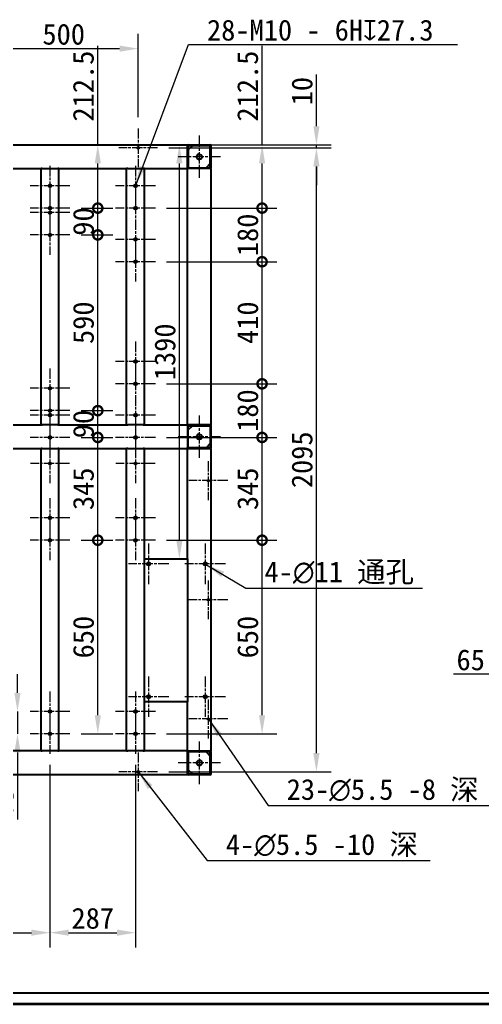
# Model space of a CAD drawing. Header units: millimetres. Extents: x 150 to 14713, y 137 to 10363.
# Drawn here: x 8262 to 9814, y 137 to 3443 of the extents above; entities that cross this region are included whole.
import ezdxf

# ---------------------------------------------------------------- set-up
doc = ezdxf.new("R2010")
doc.units = ezdxf.units.MM
doc.header["$LTSCALE"] = 25
doc.linetypes.add('CHAIN', pattern=[0.3543, 0.2362, -0.0295, 0.0591, -0.0295])
for name, color, linetype, lineweight, true_color in [('中心标记 (ISO)', 1, 'CHAIN', 18, 0xff0000), ('尺寸 (ISO)', 7, 'Continuous', 18, 0x008000), ('符号 (ISO)', 7, 'Continuous', 18, 0x008000)]:
    doc.layers.add(name, color=color, linetype=linetype, lineweight=lineweight, true_color=true_color)
for name, color, linetype, lineweight in [('可见 (ISO)', 7, 'Continuous', 25), ('可见窄的 (ISO)', 7, 'Continuous', 18), ('图框 (ISO)', 7, 'Continuous', 35)]:
    doc.layers.add(name, color=color, linetype=linetype, lineweight=lineweight)
doc.styles.add('文本样式74', font='SimSun.ttf')
doc.styles.add('最新国标', font='simfang.ttf')
doc.dimstyles.new('默认 (GB)', dxfattribs={"dimscale": 25, "dimtxt": 2.8, "dimasz": 2.5, "dimexe": 2, "dimexo": 1.5, "dimgap": 0.5, "dimtad": 1, "dimtoh": 1, "dimdsep": 46, "dimtxsty": '最新国标', "dimcen": 0.09, "dimdle": 10, "dimclrd": 256, "dimclre": 256, "dimclrt": 256, "dimaunit": 1, "dimadec": 3, "dimazin": 2, "dimtfac": 0.535714, "dimtdec": 3, "dimtmove": 0, "dimatfit": 3, "dimfxl": 0, "dimtolj": 1, "dimlwd": -1, "dimlwe": -1, "dimarcsym": 0})
doc.dimstyles.new('默认 (GB)$7', dxfattribs={"dimscale": 25, "dimtxt": 2.8, "dimasz": 2.5, "dimexe": 2, "dimexo": 1.5, "dimgap": 0.5, "dimtad": 1, "dimtoh": 1, "dimdsep": 46, "dimtxsty": '最新国标', "dimcen": 0.09, "dimdle": 10, "dimclrd": 256, "dimclre": 256, "dimclrt": 256, "dimaunit": 1, "dimadec": 3, "dimazin": 2, "dimtfac": 0.535714, "dimtdec": 3, "dimtmove": 0, "dimatfit": 3, "dimfxl": 0, "dimtolj": 1, "dimlwd": -1, "dimlwe": -1, "dimarcsym": 0})

# ---------------------------------------------------------------- blocks, each defined once
blk = doc.blocks.new('图框 最新国标')
at = {"layer": '图框 (ISO)', "color": 7, "linetype": 'Continuous', "lineweight": 25}
for q in [(6, 7), (18, 7)]:
    blk.add_line((587, 7), q, dxfattribs=at)
at = {"layer": '图框 (ISO)'}
blk.add_line((588.5, 5.5), (6, 5.5), dxfattribs=at)
at = {"layer": '图框 (ISO)', "style": '文本样式74'}
blk.add_attdef('零件代号_001', (44.45, 410.25), '', height=2.5, rotation=180, dxfattribs=at)
blk = doc.blocks.new('*D140')
at = {"layer": 'Defpoints', "color": 0, "transparency": 16777216}
for p in [(8724.9, 3013.2), (9257.6, 3013.2), (8724.9, 918.2)]:
    blk.add_point(p, dxfattribs=at)
at = {"layer": '尺寸 (ISO)', "color": 116, "true_color": 0x00803f, "transparency": 16777216}
for p, q in [((8762.4, 3013.2), (9307.6, 3013.2)), ((9257.6, 980.7), (9257.6, 2950.7)), ((8762.4, 918.2), (9307.6, 918.2))]:
    blk.add_line(p, q, dxfattribs=at)
for points in [[(9247.2, 2950.7), (9268.1, 2950.7), (9257.6, 3013.2)], [(9247.2, 980.7), (9268.1, 980.7), (9257.6, 918.2)]]:
    blk.add_solid(points, dxfattribs=at)
at = {"layer": '尺寸 (ISO)', "transparency": 16777216, "insert": (9209.7, 1965.7), "char_height": 70, "attachment_point": 5, "rotation": 90, "style": '最新国标'}
blk.add_mtext('\\A1;2095', dxfattribs=at)
blk = doc.blocks.new('*D156')
at = {"layer": 'Defpoints', "color": 0, "transparency": 16777216}
for p in [(8724.9, 3013.2), (8824.7, 3023.2), (9257.6, 3023.2)]:
    blk.add_point(p, dxfattribs=at)
at = {"layer": '尺寸 (ISO)', "color": 116, "true_color": 0x00803f, "transparency": 16777216}
for p, q in [((9257.6, 3085.7), (9257.6, 3258.8)), ((8762.4, 3013.2), (9307.6, 3013.2)), ((8862.2, 3023.2), (9307.6, 3023.2)), ((9257.6, 3013.2), (9257.6, 3023.2)), ((9257.6, 2950.7), (9257.6, 2888.2))]:
    blk.add_line(p, q, dxfattribs=at)
for points in [[(9247.2, 3085.7), (9268.1, 3085.7), (9257.6, 3023.2)], [(9247.2, 2950.7), (9268.1, 2950.7), (9257.6, 3013.2)]]:
    blk.add_solid(points, dxfattribs=at)
at = {"layer": '尺寸 (ISO)', "transparency": 16777216, "insert": (9209.7, 3203.5), "char_height": 70, "attachment_point": 5, "rotation": 90, "style": '最新国标'}
blk.add_mtext('\\A1;10', dxfattribs=at)
blk = doc.blocks.new('_DotSmall')
at = {"color": 0, "linetype": 'ByBlock', "const_width": 0.5}
blk.add_lwpolyline([(-0.0625, 0, 1), (0.0625, 0, 1)], format="xyb", close=True, dxfattribs=at)
blk = doc.blocks.new('*D160')
at = {"layer": 'Defpoints', "color": 0, "transparency": 16777216}
for p in [(8659.7, 3346.2), (8159.7, 3078.4), (8659.7, 3078.4)]:
    blk.add_point(p, dxfattribs=at)
at = {"layer": '尺寸 (ISO)', "color": 116, "true_color": 0x00803f, "transparency": 16777216}
for p, q in [((8159.7, 3115.9), (8159.7, 3396.2)), ((8659.7, 3115.9), (8659.7, 3396.2)), ((8159.7, 3346.2), (8597.2, 3346.2))]:
    blk.add_line(p, q, dxfattribs=at)
blk.add_solid([(8597.2, 3356.6), (8597.2, 3335.8), (8659.7, 3346.2)], dxfattribs=at)
at = {"layer": '尺寸 (ISO)', "color": 116, "true_color": 0x00803f, "transparency": 16777216, "xscale": 62.5, "yscale": 62.5, "zscale": 62.5, "rotation": 180}
blk.add_blockref('_DotSmall', (8159.7, 3346.2), dxfattribs=at)
at = {"layer": '尺寸 (ISO)', "transparency": 16777216, "insert": (8409.7, 3394.1), "char_height": 70, "attachment_point": 5, "style": '最新国标'}
blk.add_mtext('\\A1;500', dxfattribs=at)
blk = doc.blocks.new('*D161')
at = {"layer": 'Defpoints', "color": 0, "transparency": 16777216}
for p in [(7044.7, 988.2), (8363.7, 979), (8363.7, 378)]:
    blk.add_point(p, dxfattribs=at)
at = {"layer": '尺寸 (ISO)', "color": 116, "true_color": 0x00803f, "transparency": 16777216}
for p, q in [((7044.7, 950.7), (7044.7, 328)), ((8363.7, 941.5), (8363.7, 328)), ((7107.2, 378), (8301.2, 378))]:
    blk.add_line(p, q, dxfattribs=at)
for points in [[(7107.2, 388.5), (7107.2, 367.6), (7044.7, 378)], [(8301.2, 388.5), (8301.2, 367.6), (8363.7, 378)]]:
    blk.add_solid(points, dxfattribs=at)
at = {"layer": '尺寸 (ISO)', "transparency": 16777216, "insert": (7704.2, 425.9), "char_height": 70, "attachment_point": 5, "style": '最新国标'}
blk.add_mtext('\\A1;1319', dxfattribs=at)
blk = doc.blocks.new('*D162')
at = {"layer": 'Defpoints', "color": 0, "transparency": 16777216}
for p in [(8363.7, 979), (8650.7, 979), (8650.7, 378)]:
    blk.add_point(p, dxfattribs=at)
at = {"layer": '尺寸 (ISO)', "color": 116, "true_color": 0x00803f, "transparency": 16777216}
for p, q in [((8363.7, 941.5), (8363.7, 328)), ((8650.7, 941.5), (8650.7, 328)), ((8426.2, 378), (8588.2, 378))]:
    blk.add_line(p, q, dxfattribs=at)
for points in [[(8426.2, 388.5), (8426.2, 367.6), (8363.7, 378)], [(8588.2, 388.5), (8588.2, 367.6), (8650.7, 378)]]:
    blk.add_solid(points, dxfattribs=at)
at = {"layer": '尺寸 (ISO)', "transparency": 16777216, "insert": (8507.2, 425.9), "char_height": 70, "attachment_point": 5, "style": '最新国标'}
blk.add_mtext('\\A1;287', dxfattribs=at)
blk = doc.blocks.new('*D163')
at = {"layer": 'Defpoints', "color": 0, "transparency": 16777216}
for p in [(8717.4, 1695.7), (9075.3, 1695.7), (8717.4, 1045.7)]:
    blk.add_point(p, dxfattribs=at)
at = {"layer": '尺寸 (ISO)', "color": 116, "true_color": 0x00803f, "transparency": 16777216}
for p, q in [((8754.9, 1695.7), (9125.3, 1695.7)), ((9075.3, 1108.2), (9075.3, 1695.7)), ((8754.9, 1045.7), (9125.3, 1045.7))]:
    blk.add_line(p, q, dxfattribs=at)
blk.add_solid([(9064.9, 1108.2), (9085.8, 1108.2), (9075.3, 1045.7)], dxfattribs=at)
at = {"layer": '尺寸 (ISO)', "color": 116, "true_color": 0x00803f, "transparency": 16777216, "xscale": 62.5, "yscale": 62.5, "zscale": 62.5, "rotation": 90}
blk.add_blockref('_DotSmall', (9075.3, 1695.7), dxfattribs=at)
at = {"layer": '尺寸 (ISO)', "transparency": 16777216, "insert": (9027.4, 1370.4), "char_height": 70, "attachment_point": 5, "rotation": 90, "style": '最新国标'}
blk.add_mtext('\\A1;650', dxfattribs=at)
blk = doc.blocks.new('*D164')
at = {"layer": 'Defpoints', "color": 0, "transparency": 16777216}
for p in [(8824.7, 3023.2), (9075.3, 3023.2), (8717.4, 2810.7)]:
    blk.add_point(p, dxfattribs=at)
at = {"layer": '尺寸 (ISO)', "color": 116, "true_color": 0x00803f, "transparency": 16777216}
for p, q in [((9075.3, 3023.2), (9075.3, 3355.1)), ((8862.2, 3023.2), (9125.3, 3023.2)), ((9075.3, 2810.7), (9075.3, 2960.7)), ((8754.9, 2810.7), (9125.3, 2810.7))]:
    blk.add_line(p, q, dxfattribs=at)
blk.add_solid([(9064.9, 2960.7), (9085.8, 2960.7), (9075.3, 3023.2)], dxfattribs=at)
at = {"layer": '尺寸 (ISO)', "color": 116, "true_color": 0x00803f, "transparency": 16777216, "xscale": 62.5, "yscale": 62.5, "zscale": 62.5, "rotation": 270}
blk.add_blockref('_DotSmall', (9075.3, 2810.7), dxfattribs=at)
at = {"layer": '尺寸 (ISO)', "transparency": 16777216, "insert": (9027.2, 3220.4), "char_height": 70, "attachment_point": 5, "rotation": 90, "style": '最新国标'}
blk.add_mtext('\\A1;212.5', dxfattribs=at)
blk = doc.blocks.new('*D165')
at = {"layer": 'Defpoints', "color": 0, "transparency": 16777216}
for p in [(8717.4, 2810.7), (9075.3, 2810.7), (8717.4, 2630.7)]:
    blk.add_point(p, dxfattribs=at)
at = {"layer": '尺寸 (ISO)', "color": 116, "true_color": 0x00803f, "transparency": 16777216}
for p, q in [((8754.9, 2810.7), (9125.3, 2810.7)), ((9075.3, 2630.7), (9075.3, 2810.7)), ((8754.9, 2630.7), (9125.3, 2630.7))]:
    blk.add_line(p, q, dxfattribs=at)
at = {"layer": '尺寸 (ISO)', "color": 116, "true_color": 0x00803f, "transparency": 16777216, "xscale": 62.5, "yscale": 62.5, "zscale": 62.5}
for p, rotation in [((9075.3, 2810.7), 270), ((9075.3, 2630.7), 90)]:
    blk.add_blockref('_DotSmall', p, dxfattribs=dict(at, rotation=rotation))
at = {"layer": '尺寸 (ISO)', "transparency": 16777216, "insert": (9027.4, 2720.9), "char_height": 70, "attachment_point": 5, "rotation": 90, "style": '最新国标'}
blk.add_mtext('\\A1;180', dxfattribs=at)
blk = doc.blocks.new('*D166')
at = {"layer": 'Defpoints', "color": 0, "transparency": 16777216}
for p in [(8717.4, 2630.7), (9075.3, 2630.7), (8717.4, 2220.7)]:
    blk.add_point(p, dxfattribs=at)
at = {"layer": '尺寸 (ISO)', "color": 116, "true_color": 0x00803f, "transparency": 16777216}
for p, q in [((8754.9, 2630.7), (9125.3, 2630.7)), ((9075.3, 2220.7), (9075.3, 2630.7)), ((8754.9, 2220.7), (9125.3, 2220.7))]:
    blk.add_line(p, q, dxfattribs=at)
at = {"layer": '尺寸 (ISO)', "color": 116, "true_color": 0x00803f, "transparency": 16777216, "xscale": 62.5, "yscale": 62.5, "zscale": 62.5}
for p, rotation in [((9075.3, 2630.7), 90), ((9075.3, 2220.7), 270)]:
    blk.add_blockref('_DotSmall', p, dxfattribs=dict(at, rotation=rotation))
at = {"layer": '尺寸 (ISO)', "transparency": 16777216, "insert": (9027.4, 2425.9), "char_height": 70, "attachment_point": 5, "rotation": 90, "style": '最新国标'}
blk.add_mtext('\\A1;410', dxfattribs=at)
blk = doc.blocks.new('*D167')
at = {"layer": 'Defpoints', "color": 0, "transparency": 16777216}
for p in [(8717.4, 2220.7), (9075.3, 2220.7), (8717.4, 2040.7)]:
    blk.add_point(p, dxfattribs=at)
at = {"layer": '尺寸 (ISO)', "color": 116, "true_color": 0x00803f, "transparency": 16777216}
for p, q in [((8754.9, 2220.7), (9125.3, 2220.7)), ((9075.3, 2040.7), (9075.3, 2220.7)), ((8754.9, 2040.7), (9125.3, 2040.7))]:
    blk.add_line(p, q, dxfattribs=at)
at = {"layer": '尺寸 (ISO)', "color": 116, "true_color": 0x00803f, "transparency": 16777216, "xscale": 62.5, "yscale": 62.5, "zscale": 62.5}
for p, rotation in [((9075.3, 2220.7), 270), ((9075.3, 2040.7), 90)]:
    blk.add_blockref('_DotSmall', p, dxfattribs=dict(at, rotation=rotation))
at = {"layer": '尺寸 (ISO)', "transparency": 16777216, "insert": (9027.4, 2130.9), "char_height": 70, "attachment_point": 5, "rotation": 90, "style": '最新国标'}
blk.add_mtext('\\A1;180', dxfattribs=at)
blk = doc.blocks.new('*D168')
at = {"layer": 'Defpoints', "color": 0, "transparency": 16777216}
for p in [(8717.4, 2040.7), (9075.3, 2040.7), (8717.4, 1695.7)]:
    blk.add_point(p, dxfattribs=at)
at = {"layer": '尺寸 (ISO)', "color": 116, "true_color": 0x00803f, "transparency": 16777216}
for p, q in [((8754.9, 2040.7), (9125.3, 2040.7)), ((9075.3, 1695.7), (9075.3, 2040.7)), ((8754.9, 1695.7), (9125.3, 1695.7))]:
    blk.add_line(p, q, dxfattribs=at)
at = {"layer": '尺寸 (ISO)', "color": 116, "true_color": 0x00803f, "transparency": 16777216, "xscale": 62.5, "yscale": 62.5, "zscale": 62.5}
for p, rotation in [((9075.3, 2040.7), 90), ((9075.3, 1695.7), 270)]:
    blk.add_blockref('_DotSmall', p, dxfattribs=dict(at, rotation=rotation))
at = {"layer": '尺寸 (ISO)', "transparency": 16777216, "insert": (9027.4, 1868.4), "char_height": 70, "attachment_point": 5, "rotation": 90, "style": '最新国标'}
blk.add_mtext('\\A1;345', dxfattribs=at)
blk = doc.blocks.new('*D169')
at = {"layer": 'Defpoints', "color": 0, "transparency": 16777216}
for p in [(8797.7, 3023.2), (8797.7, 3023.2), (8797.7, 1633.2)]:
    blk.add_point(p, dxfattribs=at)
at = {"layer": '尺寸 (ISO)', "color": 116, "true_color": 0x00803f, "transparency": 16777216}
blk.add_line((8797.7, 1695.7), (8797.7, 2960.7), dxfattribs=at)
for points in [[(8787.3, 2960.7), (8808.1, 2960.7), (8797.7, 3023.2)], [(8787.3, 1695.7), (8808.1, 1695.7), (8797.7, 1633.2)]]:
    blk.add_solid(points, dxfattribs=at)
at = {"layer": '尺寸 (ISO)', "transparency": 16777216, "insert": (8749.8, 2328.2), "char_height": 70, "attachment_point": 5, "rotation": 90, "style": '最新国标'}
blk.add_mtext('\\A1;1390', dxfattribs=at)
blk = doc.blocks.new('*D170')
at = {"layer": 'Defpoints', "color": 0, "transparency": 16777216}
for p in [(8430.4, 1695.7), (8524.1, 1695.7), (8430.4, 1045.7)]:
    blk.add_point(p, dxfattribs=at)
at = {"layer": '尺寸 (ISO)', "color": 116, "true_color": 0x00803f, "transparency": 16777216}
for p, q in [((8467.9, 1695.7), (8574.1, 1695.7)), ((8524.1, 1108.2), (8524.1, 1695.7)), ((8467.9, 1045.7), (8574.1, 1045.7))]:
    blk.add_line(p, q, dxfattribs=at)
blk.add_solid([(8513.7, 1108.2), (8534.5, 1108.2), (8524.1, 1045.7)], dxfattribs=at)
at = {"layer": '尺寸 (ISO)', "color": 116, "true_color": 0x00803f, "transparency": 16777216, "xscale": 62.5, "yscale": 62.5, "zscale": 62.5, "rotation": 90}
blk.add_blockref('_DotSmall', (8524.1, 1695.7), dxfattribs=at)
at = {"layer": '尺寸 (ISO)', "transparency": 16777216, "insert": (8476.2, 1370.4), "char_height": 70, "attachment_point": 5, "rotation": 90, "style": '最新国标'}
blk.add_mtext('\\A1;650', dxfattribs=at)
blk = doc.blocks.new('*D171')
at = {"layer": 'Defpoints', "color": 0, "transparency": 16777216}
for p in [(8524.1, 3023.2), (8824.7, 3023.2), (8430.4, 2810.7)]:
    blk.add_point(p, dxfattribs=at)
at = {"layer": '尺寸 (ISO)', "color": 116, "true_color": 0x00803f, "transparency": 16777216}
for p, q in [((8524.1, 3023.2), (8524.1, 3355.1)), ((8524.1, 2810.7), (8524.1, 2960.7)), ((8467.9, 2810.7), (8574.1, 2810.7))]:
    blk.add_line(p, q, dxfattribs=at)
blk.add_solid([(8513.7, 2960.7), (8534.5, 2960.7), (8524.1, 3023.2)], dxfattribs=at)
at = {"layer": '尺寸 (ISO)', "color": 116, "true_color": 0x00803f, "transparency": 16777216, "xscale": 62.5, "yscale": 62.5, "zscale": 62.5, "rotation": 270}
blk.add_blockref('_DotSmall', (8524.1, 2810.7), dxfattribs=at)
at = {"layer": '尺寸 (ISO)', "transparency": 16777216, "insert": (8476, 3220.4), "char_height": 70, "attachment_point": 5, "rotation": 90, "style": '最新国标'}
blk.add_mtext('\\A1;212.5', dxfattribs=at)
blk = doc.blocks.new('*D172')
at = {"layer": 'Defpoints', "color": 0, "transparency": 16777216}
for p in [(8430.4, 2810.7), (8524.1, 2810.7), (8430.4, 2720.7)]:
    blk.add_point(p, dxfattribs=at)
at = {"layer": '尺寸 (ISO)', "color": 116, "true_color": 0x00803f, "transparency": 16777216}
for p, q in [((8467.9, 2810.7), (8574.1, 2810.7)), ((8524.1, 2720.7), (8524.1, 2810.7)), ((8467.9, 2720.7), (8574.1, 2720.7))]:
    blk.add_line(p, q, dxfattribs=at)
at = {"layer": '尺寸 (ISO)', "color": 116, "true_color": 0x00803f, "transparency": 16777216, "xscale": 62.5, "yscale": 62.5, "zscale": 62.5}
for p, rotation in [((8524.1, 2810.7), 90), ((8524.1, 2720.7), 270)]:
    blk.add_blockref('_DotSmall', p, dxfattribs=dict(at, rotation=rotation))
at = {"layer": '尺寸 (ISO)', "transparency": 16777216, "insert": (8476.2, 2765.7), "char_height": 70, "attachment_point": 5, "rotation": 90, "style": '最新国标'}
blk.add_mtext('\\A1;90', dxfattribs=at)
blk = doc.blocks.new('*D173')
at = {"layer": 'Defpoints', "color": 0, "transparency": 16777216}
for p in [(8430.4, 2720.7), (8524.1, 2720.7), (8430.4, 2130.7)]:
    blk.add_point(p, dxfattribs=at)
at = {"layer": '尺寸 (ISO)', "color": 116, "true_color": 0x00803f, "transparency": 16777216}
for p, q in [((8467.9, 2720.7), (8574.1, 2720.7)), ((8524.1, 2130.7), (8524.1, 2720.7)), ((8467.9, 2130.7), (8574.1, 2130.7))]:
    blk.add_line(p, q, dxfattribs=at)
at = {"layer": '尺寸 (ISO)', "color": 116, "true_color": 0x00803f, "transparency": 16777216, "xscale": 62.5, "yscale": 62.5, "zscale": 62.5}
for p, rotation in [((8524.1, 2720.7), 90), ((8524.1, 2130.7), 270)]:
    blk.add_blockref('_DotSmall', p, dxfattribs=dict(at, rotation=rotation))
at = {"layer": '尺寸 (ISO)', "transparency": 16777216, "insert": (8476.2, 2425.9), "char_height": 70, "attachment_point": 5, "rotation": 90, "style": '最新国标'}
blk.add_mtext('\\A1;590', dxfattribs=at)
blk = doc.blocks.new('*D174')
at = {"layer": 'Defpoints', "color": 0, "transparency": 16777216}
for p in [(8430.4, 2130.7), (8524.1, 2130.7), (8430.4, 2040.7)]:
    blk.add_point(p, dxfattribs=at)
at = {"layer": '尺寸 (ISO)', "color": 116, "true_color": 0x00803f, "transparency": 16777216}
for p, q in [((8467.9, 2130.7), (8574.1, 2130.7)), ((8524.1, 2040.7), (8524.1, 2130.7)), ((8467.9, 2040.7), (8574.1, 2040.7))]:
    blk.add_line(p, q, dxfattribs=at)
at = {"layer": '尺寸 (ISO)', "color": 116, "true_color": 0x00803f, "transparency": 16777216, "xscale": 62.5, "yscale": 62.5, "zscale": 62.5}
for p, rotation in [((8524.1, 2130.7), 90), ((8524.1, 2040.7), 270)]:
    blk.add_blockref('_DotSmall', p, dxfattribs=dict(at, rotation=rotation))
at = {"layer": '尺寸 (ISO)', "transparency": 16777216, "insert": (8476.2, 2085.7), "char_height": 70, "attachment_point": 5, "rotation": 90, "style": '最新国标'}
blk.add_mtext('\\A1;90', dxfattribs=at)
blk = doc.blocks.new('*D175')
at = {"layer": 'Defpoints', "color": 0, "transparency": 16777216}
for p in [(8430.4, 2040.7), (8524.1, 2040.7), (8430.4, 1695.7)]:
    blk.add_point(p, dxfattribs=at)
at = {"layer": '尺寸 (ISO)', "color": 116, "true_color": 0x00803f, "transparency": 16777216}
for p, q in [((8467.9, 2040.7), (8574.1, 2040.7)), ((8524.1, 1695.7), (8524.1, 2040.7)), ((8467.9, 1695.7), (8574.1, 1695.7))]:
    blk.add_line(p, q, dxfattribs=at)
at = {"layer": '尺寸 (ISO)', "color": 116, "true_color": 0x00803f, "transparency": 16777216, "xscale": 62.5, "yscale": 62.5, "zscale": 62.5}
for p, rotation in [((8524.1, 2040.7), 90), ((8524.1, 1695.7), 270)]:
    blk.add_blockref('_DotSmall', p, dxfattribs=dict(at, rotation=rotation))
at = {"layer": '尺寸 (ISO)', "transparency": 16777216, "insert": (8476.2, 1868.4), "char_height": 70, "attachment_point": 5, "rotation": 90, "style": '最新国标'}
blk.add_mtext('\\A1;345', dxfattribs=at)
blk = doc.blocks.new('*D176')
at = {"layer": 'Defpoints', "color": 0, "transparency": 16777216}
for p in [(8363.7, 1120.7), (8254.6, 1045.7), (8363.7, 1045.7)]:
    blk.add_point(p, dxfattribs=at)
at = {"layer": '尺寸 (ISO)', "color": 116, "true_color": 0x00803f, "transparency": 16777216}
for p, q in [((8254.6, 1183.2), (8254.6, 1245.7)), ((8254.6, 1120.7), (8254.6, 1045.7)), ((8254.6, 983.2), (8254.6, 757.8))]:
    blk.add_line(p, q, dxfattribs=at)
for points in [[(8244.2, 1183.2), (8265, 1183.2), (8254.6, 1120.7)], [(8244.2, 983.2), (8265, 983.2), (8254.6, 1045.7)]]:
    blk.add_solid(points, dxfattribs=at)
at = {"layer": '尺寸 (ISO)', "transparency": 16777216, "insert": (8206.7, 815.1), "char_height": 70, "attachment_point": 5, "rotation": 90, "style": '最新国标'}
blk.add_mtext('\\A1;75', dxfattribs=at)
blk = doc.blocks.new('*D182')
at = {"layer": 'Defpoints', "color": 0, "transparency": 16777216}
for p in [(10023.4, 1639.7), (9958.4, 1540.2), (10023.4, 1245.7)]:
    blk.add_point(p, dxfattribs=at)
at = {"layer": '尺寸 (ISO)', "color": 116, "true_color": 0x00803f, "transparency": 16777216}
for p, q in [((10023.4, 1602.2), (10023.4, 1195.7)), ((9958.4, 1502.7), (9958.4, 1195.7)), ((9895.9, 1245.7), (9717.2, 1245.7)), ((10023.4, 1245.7), (9958.4, 1245.7)), ((10023.4, 1245.7), (10148.4, 1245.7))]:
    blk.add_line(p, q, dxfattribs=at)
blk.add_solid([(9895.9, 1256.1), (9895.9, 1235.3), (9958.4, 1245.7)], dxfattribs=at)
at = {"layer": '尺寸 (ISO)', "color": 116, "true_color": 0x00803f, "transparency": 16777216, "xscale": 62.5, "yscale": 62.5, "zscale": 62.5, "rotation": 180}
blk.add_blockref('_DotSmall', (10023.4, 1245.7), dxfattribs=at)
at = {"layer": '尺寸 (ISO)', "transparency": 16777216, "insert": (9775.3, 1293.6), "char_height": 70, "attachment_point": 5, "style": '最新国标'}
blk.add_mtext('\\A1;65', dxfattribs=at)

msp = doc.modelspace()

# ---------------------------------------------------------------- linework, layer by layer
at = {"layer": '中心标记 (ISO)', "ltscale": 5.800403}
for p, q in [((8659.686, 3078.418), (8659.686, 2947.918)), ((8724.936, 3013.168), (8594.436, 3013.168)), ((8894.686, 1960.918), (8894.686, 1830.418)), ((8959.936, 1895.668), (8829.436, 1895.668)), ((8894.686, 1560.918), (8894.686, 1430.418)), ((8959.936, 1495.668), (8829.436, 1495.668)), ((8894.686, 1160.918), (8894.686, 1030.418)), ((8959.936, 1095.668), (8829.436, 1095.668)), ((8659.686, 983.418), (8659.686, 852.918)), ((8724.936, 918.168), (8594.436, 918.168))]:
    msp.add_line(p, q, dxfattribs=at)
at = {"layer": '中心标记 (ISO)', "ltscale": 6.324626}
for p, q in [((8864.686, 3054.315), (8864.686, 2912.021)), ((8935.833, 2983.168), (8793.539, 2983.168)), ((8864.686, 2114.315), (8864.686, 1972.021)), ((8935.833, 2043.168), (8793.539, 2043.168)), ((8864.686, 1019.315), (8864.686, 877.021)), ((8935.833, 948.168), (8793.539, 948.168))]:
    msp.add_line(p, q, dxfattribs=at)
at = {"layer": '中心标记 (ISO)', "ltscale": 5.928236}
for p, q in [((8363.686, 2952.356), (8363.686, 2818.98)), ((8650.686, 2952.356), (8650.686, 2818.98)), ((8430.374, 2885.668), (8296.998, 2885.668)), ((8363.686, 2877.356), (8363.686, 2743.98)), ((8717.374, 2885.668), (8583.998, 2885.668)), ((8650.686, 2877.356), (8650.686, 2743.98)), ((8363.686, 2862.356), (8363.686, 2728.98)), ((8430.374, 2810.668), (8296.998, 2810.668)), ((8717.374, 2810.668), (8583.998, 2810.668)), ((8430.374, 2795.668), (8296.998, 2795.668)), ((8363.686, 2787.356), (8363.686, 2653.98)), ((8650.686, 2772.356), (8650.686, 2638.98)), ((8430.374, 2720.668), (8296.998, 2720.668)), ((8717.374, 2705.668), (8583.998, 2705.668)), ((8650.686, 2697.356), (8650.686, 2563.98)), ((8717.374, 2630.668), (8583.998, 2630.668)), ((8650.686, 2362.356), (8650.686, 2228.98)), ((8717.374, 2295.668), (8583.998, 2295.668)), ((8650.686, 2287.356), (8650.686, 2153.98)), ((8363.686, 2272.356), (8363.686, 2138.98)), ((8717.374, 2220.668), (8583.998, 2220.668)), ((8430.374, 2205.668), (8296.998, 2205.668)), ((8363.686, 2197.356), (8363.686, 2063.98)), ((8363.686, 2182.356), (8363.686, 2048.98)), ((8650.686, 2182.356), (8650.686, 2048.98)), ((8430.374, 2130.668), (8296.998, 2130.668)), ((8430.374, 2115.668), (8296.998, 2115.668)), ((8363.686, 2107.356), (8363.686, 1973.98)), ((8717.374, 2115.668), (8583.998, 2115.668)), ((8650.686, 2107.356), (8650.686, 1973.98)), ((8430.374, 2040.668), (8296.998, 2040.668)), ((8717.374, 2040.668), (8583.998, 2040.668)), ((8363.686, 1837.356), (8363.686, 1703.98)), ((8650.686, 1837.356), (8650.686, 1703.98)), ((8430.374, 1770.668), (8296.998, 1770.668)), ((8363.686, 1762.356), (8363.686, 1628.98)), ((8717.374, 1770.668), (8583.998, 1770.668)), ((8650.686, 1762.356), (8650.686, 1628.98)), ((8430.374, 1695.668), (8296.998, 1695.668)), ((8717.374, 1695.668), (8583.998, 1695.668)), ((8363.686, 1187.356), (8363.686, 1053.98)), ((8650.686, 1187.356), (8650.686, 1053.98)), ((8430.374, 1120.668), (8296.998, 1120.668)), ((8363.686, 1112.356), (8363.686, 978.98)), ((8717.374, 1120.668), (8583.998, 1120.668)), ((8650.686, 1112.356), (8650.686, 978.98)), ((8430.374, 1045.668), (8296.998, 1045.668)), ((8717.374, 1045.668), (8583.998, 1045.668))]:
    msp.add_line(p, q, dxfattribs=at)
at = {"layer": '中心标记 (ISO)', "ltscale": 5.851385}
for p, q in [((8363.686, 2018.992), (8363.686, 1887.345)), ((8650.686, 2018.992), (8650.686, 1887.345)), ((8429.51, 1953.168), (8297.863, 1953.168)), ((8716.51, 1953.168), (8584.863, 1953.168))]:
    msp.add_line(p, q, dxfattribs=at)
at = {"layer": '中心标记 (ISO)', "ltscale": 6.044868}
for p, q in [((8694.686, 1684.168), (8694.686, 1548.168)), ((8884.686, 1684.168), (8884.686, 1548.168)), ((8762.686, 1616.168), (8626.686, 1616.168)), ((8952.686, 1616.168), (8816.686, 1616.168)), ((8694.686, 1238.168), (8694.686, 1102.168)), ((8884.686, 1238.168), (8884.686, 1102.168)), ((8762.686, 1170.168), (8626.686, 1170.168)), ((8952.686, 1170.168), (8816.686, 1170.168))]:
    msp.add_line(p, q, dxfattribs=at)
at = {"layer": '可见 (ISO)'}
for p, q in [((7994.686, 3023.168), (8824.686, 3023.168)), ((8824.686, 3019.168), (8824.686, 3023.168)), ((8824.686, 2947.168), (8824.686, 3019.168)), ((8827.686, 3006.168), (8841.686, 3020.168)), ((8827.686, 3019.168), (8827.686, 2947.168)), ((8828.686, 3023.168), (8900.686, 3023.168)), ((8900.686, 3020.168), (8828.686, 3020.168)), ((8901.686, 2947.168), (8901.686, 3019.168)), ((8904.686, 2947.168), (8904.686, 3019.168)), ((7994.686, 2943.168), (8333.686, 2943.168)), ((8337.686, 2943.168), (8333.686, 2943.168)), ((8333.686, 2083.168), (8333.686, 2943.168)), ((8337.686, 2943.168), (8389.686, 2943.168)), ((8393.686, 2943.168), (8389.686, 2943.168)), ((8393.686, 2083.168), (8393.686, 2943.168)), ((8393.686, 2943.168), (8620.686, 2943.168)), ((8624.686, 2943.168), (8620.686, 2943.168)), ((8620.686, 2083.168), (8620.686, 2943.168)), ((8624.686, 2943.168), (8676.686, 2943.168)), ((8680.686, 2943.168), (8676.686, 2943.168)), ((8680.686, 2083.168), (8680.686, 2943.168)), ((8680.686, 2943.168), (8824.686, 2943.168)), ((8824.686, 2943.168), (8824.686, 2947.168)), ((8828.686, 2943.168), (8824.686, 2943.168)), ((8824.686, 2083.168), (8824.686, 2943.168)), ((8828.686, 2946.168), (8900.686, 2946.168)), ((8900.686, 2943.168), (8828.686, 2943.168)), ((8901.686, 2960.168), (8887.686, 2946.168)), ((8904.686, 2943.168), (8900.686, 2943.168)), ((8904.686, 2083.168), (8904.686, 2943.168)), ((7994.686, 2083.168), (8333.686, 2083.168)), ((8333.686, 2083.168), (8337.686, 2083.168)), ((8389.686, 2083.168), (8337.686, 2083.168)), ((8389.686, 2083.168), (8393.686, 2083.168)), ((8393.686, 2083.168), (8620.686, 2083.168)), ((8620.686, 2083.168), (8624.686, 2083.168)), ((8676.686, 2083.168), (8624.686, 2083.168)), ((8676.686, 2083.168), (8680.686, 2083.168)), ((8680.686, 2083.168), (8824.686, 2083.168)), ((8824.686, 2079.168), (8824.686, 2083.168)), ((8824.686, 2083.168), (8828.686, 2083.168)), ((8900.686, 2083.168), (8828.686, 2083.168)), ((8900.686, 2083.168), (8904.686, 2083.168)), ((8824.686, 2079.168), (8824.686, 2007.168)), ((8827.686, 2066.168), (8841.686, 2080.168)), ((8827.686, 2007.168), (8827.686, 2079.168)), ((8828.686, 2080.168), (8900.686, 2080.168)), ((8901.686, 2079.168), (8901.686, 2007.168)), ((8904.686, 2007.168), (8904.686, 2079.168)), ((8901.686, 2020.168), (8887.686, 2006.168)), ((7994.686, 2003.168), (8333.686, 2003.168)), ((8337.686, 2003.168), (8333.686, 2003.168)), ((8333.686, 988.168), (8333.686, 2003.168)), ((8337.686, 2003.168), (8389.686, 2003.168)), ((8393.686, 2003.168), (8389.686, 2003.168)), ((8393.686, 988.168), (8393.686, 2003.168)), ((8393.686, 2003.168), (8620.686, 2003.168)), ((8624.686, 2003.168), (8620.686, 2003.168)), ((8620.686, 988.168), (8620.686, 2003.168)), ((8624.686, 2003.168), (8676.686, 2003.168)), ((8680.686, 2003.168), (8676.686, 2003.168)), ((8680.686, 1633.168), (8680.686, 2003.168)), ((8680.686, 2003.168), (8824.686, 2003.168)), ((8824.686, 2003.168), (8824.686, 2007.168)), ((8828.686, 2003.168), (8824.686, 2003.168)), ((8824.686, 1633.168), (8824.686, 2003.168)), ((8900.686, 2006.168), (8828.686, 2006.168)), ((8828.686, 2003.168), (8900.686, 2003.168)), ((8904.686, 2003.168), (8900.686, 2003.168)), ((8904.686, 988.168), (8904.686, 2003.168)), ((8680.686, 1153.168), (8680.686, 1633.168)), ((8680.686, 1633.168), (8824.686, 1633.168)), ((8824.686, 1633.168), (8824.686, 1153.168)), ((8824.686, 1153.168), (8680.686, 1153.168)), ((8680.686, 988.168), (8680.686, 1153.168)), ((8824.686, 988.168), (8824.686, 1153.168)), ((8333.686, 988.168), (7994.686, 988.168)), ((8333.686, 988.168), (8337.686, 988.168)), ((8389.686, 988.168), (8337.686, 988.168)), ((8389.686, 988.168), (8393.686, 988.168)), ((8620.686, 988.168), (8393.686, 988.168)), ((8620.686, 988.168), (8624.686, 988.168)), ((8676.686, 988.168), (8624.686, 988.168)), ((8676.686, 988.168), (8680.686, 988.168)), ((8824.686, 988.168), (8680.686, 988.168)), ((8824.686, 988.168), (8828.686, 988.168)), ((8824.686, 984.168), (8824.686, 988.168)), ((8824.686, 912.168), (8824.686, 984.168)), ((8827.686, 984.168), (8827.686, 912.168)), ((8828.686, 988.168), (8900.686, 988.168)), ((8900.686, 985.168), (8828.686, 985.168)), ((8887.686, 985.168), (8901.686, 971.168)), ((8900.686, 988.168), (8904.686, 988.168)), ((8901.686, 912.168), (8901.686, 984.168)), ((8904.686, 912.168), (8904.686, 984.168)), ((8824.686, 908.168), (7994.686, 908.168)), ((8824.686, 908.168), (8824.686, 912.168)), ((8841.686, 911.168), (8827.686, 925.168)), ((8828.686, 911.168), (8900.686, 911.168)), ((8900.686, 908.168), (8828.686, 908.168))]:
    msp.add_line(p, q, dxfattribs=at)
for centre, radius in [((8659.686, 3013.168), 2.75), ((8864.686, 2983.168), 8.647), ((8363.686, 2885.668), 4.188), ((8650.686, 2885.668), 4.188), ((8363.686, 2810.668), 4.188), ((8650.686, 2810.668), 4.188), ((8363.686, 2795.668), 4.188), ((8363.686, 2720.668), 4.188), ((8650.686, 2705.668), 4.188), ((8650.686, 2630.668), 4.188), ((8650.686, 2295.668), 4.188), ((8650.686, 2220.668), 4.188), ((8363.686, 2205.668), 4.188), ((8363.686, 2130.668), 4.188), ((8363.686, 2115.668), 4.188), ((8650.686, 2115.668), 4.188), ((8864.686, 2043.168), 8.647), ((8363.686, 2040.668), 4.188), ((8650.686, 2040.668), 4.188), ((8363.686, 1953.168), 3.324), ((8650.686, 1953.168), 3.324), ((8894.686, 1895.668), 2.75), ((8363.686, 1770.668), 4.188), ((8650.686, 1770.668), 4.188), ((8363.686, 1695.668), 4.188), ((8650.686, 1695.668), 4.188), ((8694.686, 1616.168), 5.5), ((8884.686, 1616.168), 5.5), ((8894.686, 1495.668), 2.75), ((8694.686, 1170.168), 5.5), ((8884.686, 1170.168), 5.5), ((8363.686, 1120.668), 4.188), ((8650.686, 1120.668), 4.188), ((8894.686, 1095.668), 2.75), ((8363.686, 1045.668), 4.188), ((8650.686, 1045.668), 4.188), ((8864.686, 948.168), 8.647), ((8659.686, 918.168), 2.75)]:
    msp.add_circle(centre, radius, dxfattribs=at)
for centre, radius, start, end in [((8828.686, 3019.168), 4, 90, 180), ((8828.686, 3019.168), 1, 90, 180), ((8900.686, 3019.168), 4, 0, 90), ((8900.686, 3019.168), 1, 0, 90), ((8828.686, 2947.168), 4, 180, 270), ((8828.686, 2947.168), 1, 180, 270), ((8900.686, 2947.168), 4, 270, 0), ((8900.686, 2947.168), 1, 270, 0), ((8828.686, 2079.168), 4, 90, 180), ((8900.686, 2079.168), 4, 0, 90), ((8828.686, 2079.168), 1, 90, 180), ((8900.686, 2079.168), 1, 0, 90), ((8828.686, 2007.168), 4, 180, 270), ((8828.686, 2007.168), 1, 180, 270), ((8900.686, 2007.168), 4, 270, 0), ((8900.686, 2007.168), 1, 270, 0), ((8828.686, 984.168), 4, 90, 180), ((8828.686, 984.168), 1, 90, 180), ((8900.686, 984.168), 4, 0, 90), ((8900.686, 984.168), 1, 0, 90), ((8828.686, 912.168), 4, 180, 270), ((8828.686, 912.168), 1, 180, 270), ((8900.686, 912.168), 4, 270, 0), ((8900.686, 912.168), 1, 270, 0)]:
    msp.add_arc(centre, radius, start, end, dxfattribs=at)
at = {"layer": '可见窄的 (ISO)'}
for centre, radius, start, end in [((8864.686, 2983.168), 10, 80, 350), ((8363.686, 2885.668), 5, 350, 260), ((8650.686, 2885.668), 5, 350, 260), ((8363.686, 2810.668), 5, 350, 260), ((8650.686, 2810.668), 5, 350, 260), ((8363.686, 2795.668), 5, 350, 260), ((8363.686, 2720.668), 5, 350, 260), ((8650.686, 2705.668), 5, 350, 260), ((8650.686, 2630.668), 5, 350, 260), ((8650.686, 2295.668), 5, 350, 260), ((8650.686, 2220.668), 5, 350, 260), ((8363.686, 2205.668), 5, 350, 260), ((8363.686, 2130.668), 5, 350, 260), ((8363.686, 2115.668), 5, 350, 260), ((8650.686, 2115.668), 5, 350, 260), ((8864.686, 2043.168), 10, 80, 350), ((8363.686, 2040.668), 5, 260, 170), ((8650.686, 2040.668), 5, 260, 170), ((8363.686, 1953.168), 4, 350, 260), ((8650.686, 1953.168), 4, 350, 260), ((8363.686, 1770.668), 5, 350, 260), ((8650.686, 1770.668), 5, 350, 260), ((8363.686, 1695.668), 5, 350, 260), ((8650.686, 1695.668), 5, 350, 260), ((8363.686, 1120.668), 5, 350, 260), ((8650.686, 1120.668), 5, 350, 260), ((8363.686, 1045.668), 5, 350, 260), ((8650.686, 1045.668), 5, 350, 260), ((8864.686, 948.168), 10, 170, 80)]:
    msp.add_arc(centre, radius, start, end, dxfattribs=at)

# ---------------------------------------------------------------- block references
at = {"xscale": 25, "yscale": 25, "zscale": 25}
msp.add_blockref('图框 最新国标', (0, 0), dxfattribs=at)

# ---------------------------------------------------------------- texts
at = {"layer": '符号 (ISO)', "char_height": 70, "attachment_point": 7, "line_spacing_factor": 0.49, "style": '最新国标'}
for s, insert, width in [('28-M10 - 6H\\fAIGDT|b0|i0;{\\H70.0000;x}\\fFangSong|b0|i0;{\\H70.0000;27.3}', (8890.42, 3372.18), 876.26243), ('4-\\fAIGDT|b0|i0;{\\H70.0000;n}\\fFangSong|b0|i0;{\\H70.0000;11 通孔}', (9083.442, 1546.771), 555.52514), ('23-\\fAIGDT|b0|i0;{\\H70.0000;n}\\fFangSong|b0|i0;{\\H70.0000;5.5 -8 深}', (9157.733, 816.804), 714.29006), ('4-\\fAIGDT|b0|i0;{\\H70.0000;n}\\fFangSong|b0|i0;{\\H70.0000;5.5 -10 深}', (8953.867, 631.97), 714.29007)]:
    msp.add_mtext(s, dxfattribs=dict(at, insert=insert, width=width))

# ---------------------------------------------------------------- dimensions: what is measured, and where the dimension line sits
at = {"layer": '尺寸 (ISO)', "color": 116, "true_color": 0x00803f}
for base, p1, p2, angle, override, picture, middle in [((8659.686, 3346.207), (8159.686, 3078.418), (8659.686, 3078.418), 180, {"dimgap": 0.5, "dimtoh": 0, "dimdec": 2, "dimblk1": 'DotSmall', "dimsah": 1, "dimdle": 0, "dimtol": 0, "dimlim": 0, "dimtp": 0, "dimtm": 0, "dimtdec": 3, "dimtofl": 0, "dimatfit": 1}, '*D160', (8409.686, 3346.207)), ((8524.082, 3023.168), (8430.374, 2810.668), (8824.686, 3023.168), 90, {"dimgap": 0.5, "dimtoh": 0, "dimdec": 2, "dimblk1": 'DotSmall', "dimsah": 1, "dimdle": 0, "dimse2": 1, "dimtol": 0, "dimlim": 0, "dimtp": 0, "dimtm": 0, "dimtdec": 3, "dimtofl": 0, "dimatfit": 2}, '*D171', (8524.082, 3220.368)), ((9075.336, 3023.168), (8717.374, 2810.668), (8824.686, 3023.168), 90, {"dimgap": 0.5, "dimtoh": 0, "dimdec": 2, "dimblk1": 'DotSmall', "dimsah": 1, "dimdle": 0, "dimtol": 0, "dimlim": 0, "dimtp": 0, "dimtm": 0, "dimtdec": 3, "dimtofl": 0, "dimatfit": 2}, '*D164', (9075.336, 3220.368)), ((9257.647, 3023.168), (8724.936, 3013.168), (8824.686, 3023.168), 90, {"dimgap": 0.5, "dimtoh": 0, "dimdec": 2, "dimtol": 0, "dimlim": 0, "dimtp": 0, "dimtm": 0, "dimtdec": 3, "dimtofl": 1, "dimatfit": 1}, '*D156', (9257.647, 3203.468)), ((8797.687, 3023.168), (8797.687, 1633.168), (8797.687, 3023.168), 270, {"dimgap": 0.5, "dimtoh": 0, "dimdec": 2, "dimse1": 1, "dimse2": 1, "dimtol": 0, "dimlim": 0, "dimtp": 0, "dimtm": 0, "dimtdec": 3, "dimtofl": 0, "dimatfit": 1}, '*D169', (8797.687, 2328.168)), ((9257.647, 3013.168), (8724.936, 918.168), (8724.936, 3013.168), 90, {"dimgap": 0.5, "dimtoh": 0, "dimdec": 2, "dimtol": 0, "dimlim": 0, "dimtp": 0, "dimtm": 0, "dimtdec": 3, "dimtofl": 0, "dimatfit": 1}, '*D140', (9257.647, 1965.668)), ((8524.082, 2810.668), (8430.374, 2720.668), (8430.374, 2810.668), 90, {"dimgap": 0.5, "dimtoh": 0, "dimdec": 2, "dimblk1": 'DotSmall', "dimblk2": 'DotSmall', "dimsah": 1, "dimdle": 0, "dimtol": 0, "dimlim": 0, "dimtp": 0, "dimtm": 0, "dimtdec": 3, "dimtofl": 1, "dimatfit": 1}, '*D172', (8524.082, 2765.668)), ((9075.336, 2810.668), (8717.374, 2630.668), (8717.374, 2810.668), 90, {"dimgap": 0.5, "dimtoh": 0, "dimdec": 2, "dimblk1": 'DotSmall', "dimblk2": 'DotSmall', "dimsah": 1, "dimdle": 0, "dimtol": 0, "dimlim": 0, "dimtp": 0, "dimtm": 0, "dimtdec": 3, "dimtofl": 0}, '*D165', (9075.336, 2720.918)), ((8524.082, 2720.668), (8430.374, 2130.668), (8430.374, 2720.668), 90, {"dimgap": 0.5, "dimtoh": 0, "dimdec": 2, "dimblk1": 'DotSmall', "dimblk2": 'DotSmall', "dimsah": 1, "dimdle": 0, "dimtol": 0, "dimlim": 0, "dimtp": 0, "dimtm": 0, "dimtdec": 3, "dimtofl": 0, "dimatfit": 1}, '*D173', (8524.082, 2425.918)), ((9075.336, 2630.668), (8717.374, 2220.668), (8717.374, 2630.668), 90, {"dimgap": 0.5, "dimtoh": 0, "dimdec": 2, "dimblk1": 'DotSmall', "dimblk2": 'DotSmall', "dimsah": 1, "dimdle": 0, "dimtol": 0, "dimlim": 0, "dimtp": 0, "dimtm": 0, "dimtdec": 3, "dimtofl": 0, "dimatfit": 1}, '*D166', (9075.336, 2425.918)), ((9075.336, 2220.668), (8717.374, 2040.668), (8717.374, 2220.668), 90, {"dimgap": 0.5, "dimtoh": 0, "dimdec": 2, "dimblk1": 'DotSmall', "dimblk2": 'DotSmall', "dimsah": 1, "dimdle": 0, "dimtol": 0, "dimlim": 0, "dimtp": 0, "dimtm": 0, "dimtdec": 3, "dimtofl": 0}, '*D167', (9075.336, 2130.918)), ((8524.082, 2130.668), (8430.374, 2040.668), (8430.374, 2130.668), 90, {"dimgap": 0.5, "dimtoh": 0, "dimdec": 2, "dimblk1": 'DotSmall', "dimblk2": 'DotSmall', "dimsah": 1, "dimdle": 0, "dimtol": 0, "dimlim": 0, "dimtp": 0, "dimtm": 0, "dimtdec": 3, "dimtofl": 1, "dimatfit": 1}, '*D174', (8524.082, 2085.668)), ((8524.082, 2040.668), (8430.374, 1695.668), (8430.374, 2040.668), 90, {"dimgap": 0.5, "dimtoh": 0, "dimdec": 2, "dimblk1": 'DotSmall', "dimblk2": 'DotSmall', "dimsah": 1, "dimdle": 0, "dimtol": 0, "dimlim": 0, "dimtp": 0, "dimtm": 0, "dimtdec": 3, "dimtofl": 0, "dimatfit": 1}, '*D175', (8524.082, 1868.418)), ((9075.336, 2040.668), (8717.374, 1695.668), (8717.374, 2040.668), 90, {"dimgap": 0.5, "dimtoh": 0, "dimdec": 2, "dimblk1": 'DotSmall', "dimblk2": 'DotSmall', "dimsah": 1, "dimdle": 0, "dimtol": 0, "dimlim": 0, "dimtp": 0, "dimtm": 0, "dimtdec": 3, "dimtofl": 0, "dimatfit": 1}, '*D168', (9075.336, 1868.418)), ((8524.082, 1695.668), (8430.374, 1045.668), (8430.374, 1695.668), 90, {"dimgap": 0.5, "dimtoh": 0, "dimdec": 2, "dimblk2": 'DotSmall', "dimsah": 1, "dimdle": 0, "dimtol": 0, "dimlim": 0, "dimtp": 0, "dimtm": 0, "dimtdec": 3, "dimtofl": 0, "dimatfit": 1}, '*D170', (8524.082, 1370.418)), ((9075.336, 1695.668), (8717.374, 1045.668), (8717.374, 1695.668), 90, {"dimgap": 0.5, "dimtoh": 0, "dimdec": 2, "dimblk2": 'DotSmall', "dimsah": 1, "dimdle": 0, "dimtol": 0, "dimlim": 0, "dimtp": 0, "dimtm": 0, "dimtdec": 3, "dimtofl": 0, "dimatfit": 1}, '*D163', (9075.336, 1370.418)), ((10023.444, 1245.715), (9958.444, 1540.201), (10023.444, 1639.743), 180, {"dimgap": 0.5, "dimtoh": 0, "dimdec": 2, "dimblk2": 'DotSmall', "dimsah": 1, "dimdle": 0, "dimtol": 0, "dimlim": 0, "dimtp": 0, "dimtm": 0, "dimtdec": 3, "dimtofl": 1, "dimatfit": 1}, '*D182', (9775.344, 1245.715)), ((8254.586, 1045.668), (8363.686, 1120.668), (8363.686, 1045.668), 90, {"dimgap": 0.5, "dimtoh": 0, "dimdec": 2, "dimse1": 1, "dimse2": 1, "dimtol": 0, "dimlim": 0, "dimtp": 0, "dimtm": 0, "dimtdec": 3, "dimtofl": 1, "dimatfit": 1}, '*D176', (8254.586, 815.062)), ((8363.686, 378.044), (7044.686, 988.168), (8363.686, 978.98), 180, {"dimgap": 0.5, "dimtoh": 0, "dimdec": 2, "dimtol": 0, "dimlim": 0, "dimtp": 0, "dimtm": 0, "dimtdec": 3, "dimtofl": 0, "dimatfit": 1}, '*D161', (7704.186, 378.044)), ((8650.686, 378.044), (8363.686, 978.98), (8650.686, 978.98), 180, {"dimgap": 0.5, "dimtoh": 0, "dimdec": 2, "dimtol": 0, "dimlim": 0, "dimtp": 0, "dimtm": 0, "dimtdec": 3, "dimtofl": 0, "dimatfit": 1}, '*D162', (8507.186, 378.044))]:
    dim = msp.add_linear_dim(base=base, p1=p1, p2=p2, angle=angle, dimstyle='默认 (GB)', override=override, dxfattribs=at)
    dim.commit()
    dim.dimension.update_dxf_attribs({"geometry": picture, "text_midpoint": middle, "dimtype": 160})

# ---------------------------------------------------------------- leaders
at = {"layer": '符号 (ISO)', "annotation_type": 0, "has_hookline": 1, "hookline_direction": 0}
for points, text_width in [([(8652.34, 2890.387), (8827.92, 3360.513), (8890.42, 3360.513)], 840.336), ([(8888.988, 1612.74), (9020.942, 1535.104), (9083.442, 1535.104)], 530.624), ([(8896.119, 1093.321), (9095.233, 805.137), (9157.733, 805.137)], 683.824), ([(8661.256, 915.91), (8891.367, 620.303), (8953.867, 620.303)], 685.424)]:
    msp.add_leader(points, dimstyle='默认 (GB)$7', override={"dimgap": 0, "dimtad": 1}, dxfattribs=dict(at, text_width=text_width))

doc.saveas('drawing.dxf')
